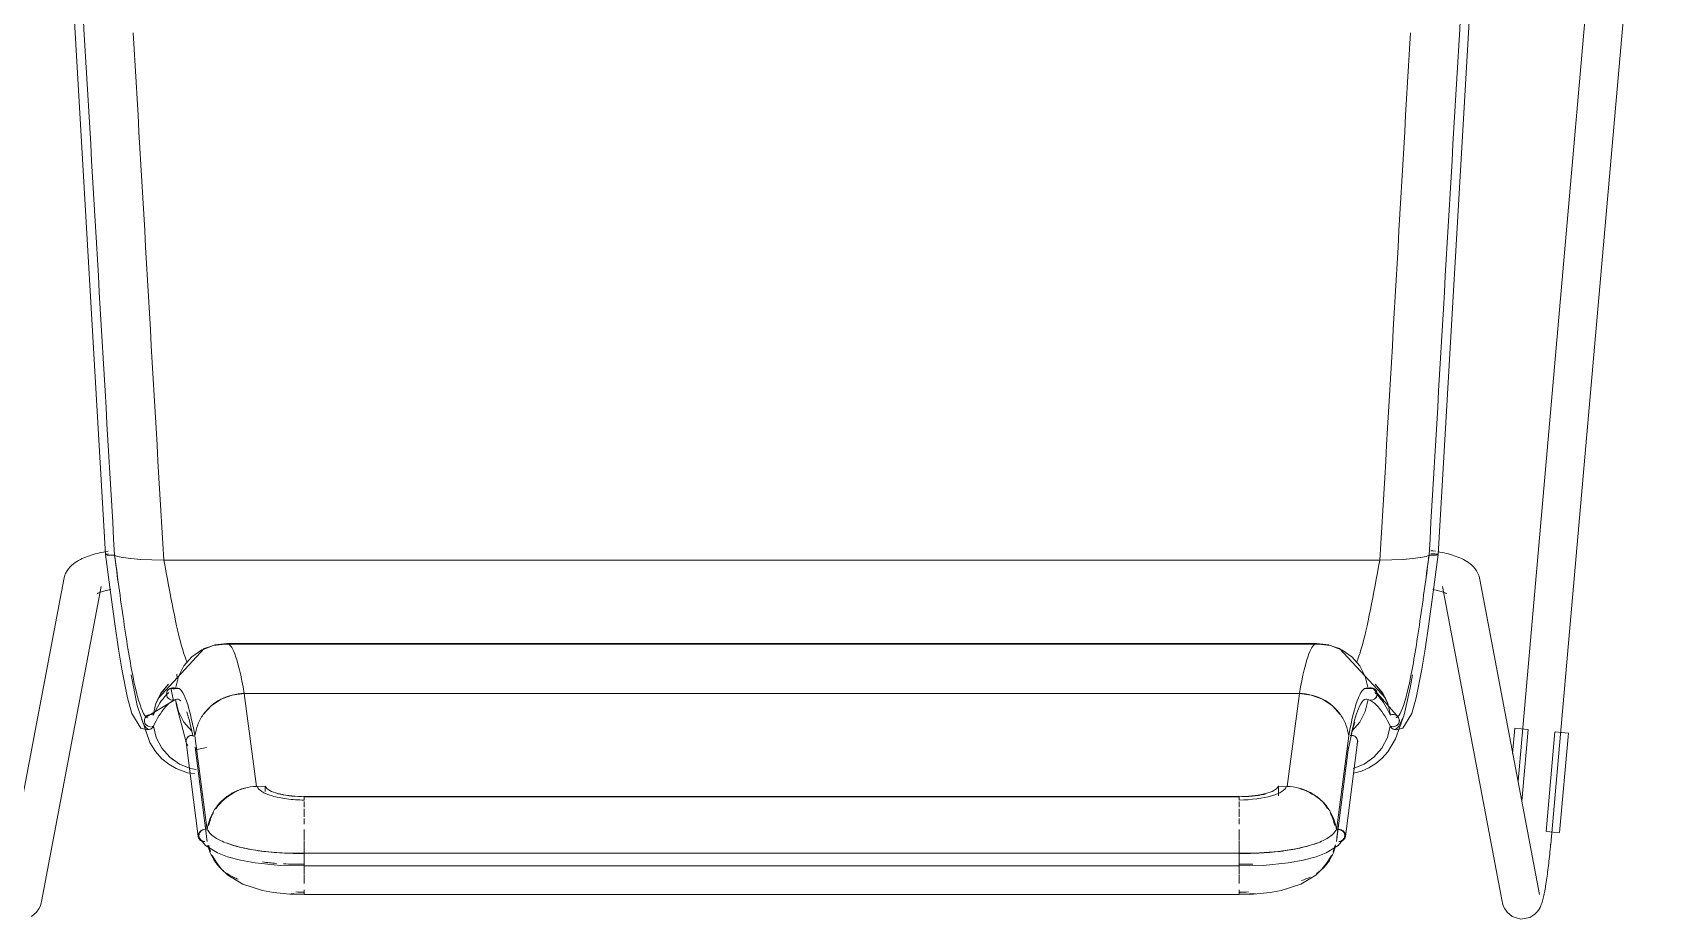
# Model space of a CAD drawing. Header units: millimetres. Extents: x 79795 to 317870, y -36033 to 97293.
# Drawn here: x 220321 to 220839, y 11463 to 11743 of the extents above; entities that cross this region are included whole.
import ezdxf

# ---------------------------------------------------------------- set-up
doc = ezdxf.new("R2010")
doc.units = ezdxf.units.MM
doc.header["$MEASUREMENT"] = 0
doc.layers.add('I-FURN', color=8, linetype='CONTINUOUS', lineweight=9)

msp = doc.modelspace()

# ---------------------------------------------------------------- linework, layer by layer
at = {"layer": 'I-FURN'}
for p, q in [((220826.92, 11931.34), (220789.63, 11506.84)), ((220799.93, 11486.97), (220838.88, 11930.29)), ((220344.21, 11578.25), (220324.92, 11910.16)), ((220764.44, 11578.25), (220783.73, 11910.16)), ((220340.97, 11578.44), (220341.62, 11578.61)), ((220341.62, 11578.61), (220342.27, 11578.76)), ((220342.27, 11578.76), (220342.94, 11578.9)), ((220342.94, 11578.9), (220343.62, 11579.04)), ((220343.62, 11579.04), (220344.31, 11579.16)), ((220344.31, 11579.16), (220345.02, 11579.28)), ((220762.58, 11578.47), (220762.09, 11578.47)), ((220762.09, 11578.47), (220762.59, 11578.47)), ((220762.92, 11579.39), (220762.19, 11579.49)), ((220763.07, 11578.46), (220762.58, 11578.47)), ((220762.59, 11578.47), (220763.08, 11578.46)), ((220763.63, 11579.28), (220762.92, 11579.39)), ((220765.03, 11579.04), (220764.34, 11579.16)), ((220765.71, 11578.9), (220765.03, 11579.04)), ((220766.38, 11578.76), (220765.71, 11578.9)), ((220767.04, 11578.61), (220766.38, 11578.76)), ((220767.68, 11578.44), (220767.04, 11578.61)), ((220332.08, 11573.08), (220332.56, 11573.77)), ((220332.56, 11573.77), (220333.07, 11574.37)), ((220333.07, 11574.37), (220333.59, 11574.88)), ((220333.59, 11574.88), (220334.12, 11575.34)), ((220334.12, 11575.34), (220334.66, 11575.74)), ((220334.66, 11575.74), (220335.19, 11576.1)), ((220335.19, 11576.1), (220335.73, 11576.42)), ((220335.73, 11576.42), (220336.27, 11576.71)), ((220336.27, 11576.71), (220336.82, 11576.98)), ((220336.82, 11576.98), (220337.38, 11577.24)), ((220337.38, 11577.24), (220337.95, 11577.47)), ((220337.95, 11577.47), (220338.53, 11577.69)), ((220338.53, 11577.69), (220339.12, 11577.9)), ((220339.12, 11577.9), (220339.73, 11578.09)), ((220339.73, 11578.09), (220340.34, 11578.27)), ((220340.34, 11578.27), (220340.97, 11578.44)), ((220344.27, 11578.31), (220344.21, 11578.25)), ((220344.21, 11578.25), (220344.27, 11578.31)), ((220344.21, 11578.25), (220345.77, 11566.4)), ((220344.45, 11578.36), (220344.74, 11578.4)), ((220344.75, 11578.4), (220344.46, 11578.36)), ((220344.77, 11578.11), (220344.47, 11578.15)), ((220344.48, 11578.15), (220344.78, 11578.11)), ((220344.74, 11578.4), (220345.12, 11578.44)), ((220345.13, 11578.44), (220344.75, 11578.4)), ((220345.16, 11578.07), (220344.77, 11578.11)), ((220344.78, 11578.11), (220345.16, 11578.07)), ((220345.16, 11578.07), (220345.62, 11578.05)), ((220345.61, 11578.05), (220345.16, 11578.07)), ((220346.11, 11578.04), (220345.61, 11578.05)), ((220345.62, 11578.05), (220346.11, 11578.04)), ((220346.11, 11578.04), (220346.61, 11578.05)), ((220346.6, 11578.05), (220346.11, 11578.04)), ((220347.08, 11578.07), (220346.6, 11578.05)), ((220346.61, 11578.05), (220347.08, 11578.07)), ((220347.08, 11578.07), (220347.98, 11577.67)), ((220347.98, 11577.67), (220347.08, 11578.07)), ((220347.98, 11577.67), (220349.73, 11577.3)), ((220349.72, 11577.3), (220347.98, 11577.67)), ((220349.73, 11577.3), (220352.22, 11576.99)), ((220352.19, 11576.99), (220349.73, 11577.3)), ((220352.22, 11576.99), (220355.32, 11576.75)), ((220355.28, 11576.75), (220352.22, 11576.99)), ((220355.32, 11576.75), (220358.86, 11576.6)), ((220358.8, 11576.6), (220355.32, 11576.75)), ((220358.86, 11576.6), (220362.63, 11576.54)), ((220362.55, 11576.54), (220358.86, 11576.6)), ((220362.63, 11576.54), (220746.03, 11576.54)), ((220746.03, 11576.54), (220362.63, 11576.54)), ((220746.03, 11576.54), (220749.8, 11576.6)), ((220749.8, 11576.6), (220746.11, 11576.54)), ((220749.8, 11576.6), (220753.33, 11576.75)), ((220753.33, 11576.75), (220749.86, 11576.6)), ((220753.33, 11576.75), (220756.43, 11576.99)), ((220756.44, 11576.99), (220753.38, 11576.75)), ((220756.43, 11576.99), (220758.93, 11577.3)), ((220758.93, 11577.3), (220756.47, 11576.99)), ((220758.93, 11577.3), (220760.67, 11577.67)), ((220760.67, 11577.67), (220758.94, 11577.3)), ((220760.67, 11577.67), (220761.58, 11578.07)), ((220761.58, 11578.07), (220760.67, 11577.67)), ((220761.58, 11578.07), (220762.05, 11578.05)), ((220762.05, 11578.05), (220761.58, 11578.07)), ((220762.05, 11578.05), (220762.54, 11578.04)), ((220762.55, 11578.04), (220762.05, 11578.05)), ((220762.54, 11578.04), (220763.04, 11578.05)), ((220763.04, 11578.05), (220762.55, 11578.04)), ((220764.44, 11578.25), (220762.89, 11566.4)), ((220763.04, 11578.05), (220763.49, 11578.07)), ((220763.5, 11578.07), (220763.04, 11578.05)), ((220763.53, 11578.44), (220763.07, 11578.46)), ((220763.08, 11578.46), (220763.53, 11578.44)), ((220763.49, 11578.07), (220763.88, 11578.11)), ((220763.88, 11578.11), (220763.5, 11578.07)), ((220763.9, 11578.4), (220763.53, 11578.44)), ((220763.53, 11578.44), (220763.91, 11578.4)), ((220763.88, 11578.11), (220764.18, 11578.15)), ((220764.18, 11578.15), (220763.88, 11578.11)), ((220764.19, 11578.36), (220763.9, 11578.4)), ((220763.91, 11578.4), (220764.2, 11578.36)), ((220764.18, 11578.15), (220764.37, 11578.2)), ((220764.37, 11578.2), (220764.18, 11578.15)), ((220764.38, 11578.31), (220764.19, 11578.36)), ((220764.2, 11578.36), (220764.38, 11578.31)), ((220764.37, 11578.2), (220764.44, 11578.25)), ((220764.44, 11578.25), (220764.37, 11578.2)), ((220764.44, 11578.25), (220764.38, 11578.31)), ((220764.38, 11578.31), (220764.44, 11578.25)), ((220768.31, 11578.27), (220767.68, 11578.44)), ((220768.93, 11578.09), (220768.31, 11578.27)), ((220769.53, 11577.9), (220768.93, 11578.09)), ((220770.12, 11577.69), (220769.53, 11577.9)), ((220770.7, 11577.47), (220770.12, 11577.69)), ((220771.28, 11577.24), (220770.7, 11577.47)), ((220771.84, 11576.98), (220771.28, 11577.24)), ((220772.39, 11576.71), (220771.84, 11576.98)), ((220772.92, 11576.42), (220772.39, 11576.71)), ((220773.46, 11576.1), (220772.92, 11576.42)), ((220774, 11575.74), (220773.46, 11576.1)), ((220774.53, 11575.34), (220774, 11575.74)), ((220775.06, 11574.88), (220774.53, 11575.34)), ((220775.58, 11574.37), (220775.06, 11574.88)), ((220776.09, 11573.77), (220775.58, 11574.37)), ((220776.58, 11573.08), (220776.09, 11573.77)), ((220331.02, 11570.41), (220312.2, 11471.12)), ((220323.99, 11468.88), (220342.81, 11568.17)), ((220331.02, 11570.41), (220331.28, 11571.4)), ((220331.28, 11571.4), (220331.64, 11572.29)), ((220331.64, 11572.29), (220332.08, 11573.08)), ((220765.84, 11568.17), (220784.66, 11468.88)), ((220777.01, 11572.29), (220776.58, 11573.08)), ((220777.38, 11571.4), (220777.01, 11572.29)), ((220777.64, 11570.41), (220777.38, 11571.4)), ((220796.45, 11471.12), (220777.64, 11570.41)), ((220341.59, 11565.94), (220341.61, 11565.96)), ((220341.61, 11565.96), (220341.69, 11566)), ((220341.69, 11566), (220341.77, 11566.05)), ((220341.77, 11566.05), (220341.93, 11566.12)), ((220341.93, 11566.12), (220342.12, 11566.21)), ((220342.12, 11566.21), (220342.35, 11566.31)), ((220342.35, 11566.31), (220342.62, 11566.41)), ((220342.62, 11566.41), (220342.92, 11566.51)), ((220342.92, 11566.51), (220343.26, 11566.62)), ((220343.26, 11566.62), (220343.63, 11566.73)), ((220343.63, 11566.73), (220344.02, 11566.84)), ((220344.02, 11566.84), (220344.44, 11566.94)), ((220344.44, 11566.94), (220344.89, 11567.05)), ((220344.89, 11567.05), (220345.36, 11567.15)), ((220345.36, 11567.15), (220345.85, 11567.25)), ((220345.77, 11566.4), (220347.12, 11556.47)), ((220762.89, 11566.4), (220761.53, 11556.47)), ((220763.3, 11567.15), (220762.8, 11567.25)), ((220763.77, 11567.05), (220763.3, 11567.15)), ((220764.21, 11566.94), (220763.77, 11567.05)), ((220764.63, 11566.84), (220764.21, 11566.94)), ((220765.03, 11566.73), (220764.63, 11566.84)), ((220765.39, 11566.62), (220765.03, 11566.73)), ((220765.73, 11566.51), (220765.39, 11566.62)), ((220766.03, 11566.41), (220765.73, 11566.51)), ((220766.3, 11566.31), (220766.03, 11566.41)), ((220766.53, 11566.21), (220766.3, 11566.31)), ((220766.73, 11566.12), (220766.53, 11566.21)), ((220766.88, 11566.05), (220766.73, 11566.12)), ((220766.97, 11566), (220766.88, 11566.05)), ((220767.04, 11565.96), (220766.97, 11566)), ((220767.06, 11565.94), (220767.04, 11565.96)), ((220347.12, 11556.47), (220348.3, 11548.45)), ((220761.53, 11556.47), (220760.35, 11548.45)), ((220348.3, 11548.45), (220349.34, 11542.13)), ((220360.76, 11532.92), (220375.36, 11548.62)), ((220374.57, 11548.2), (220371.44, 11546.03)), ((220371.44, 11546.02), (220374.58, 11548.19)), ((220374.26, 11548.02), (220378.72, 11549.75)), ((220378.14, 11549.56), (220374.57, 11548.2)), ((220374.58, 11548.19), (220378.15, 11549.56)), ((220375.36, 11548.62), (220377.28, 11549.32)), ((220381.93, 11550.04), (220378.14, 11549.56)), ((220378.15, 11549.56), (220381.93, 11550.03)), ((220378.72, 11549.75), (220382.47, 11550.19)), ((220381.93, 11550.04), (220726.72, 11550.04)), ((220726.72, 11550.04), (220381.93, 11550.04)), ((220421.38, 11550.19), (220382.47, 11550.19)), ((220726.18, 11550.19), (220421.38, 11550.19)), ((220729.93, 11549.75), (220726.18, 11550.19)), ((220730.51, 11549.56), (220726.72, 11550.04)), ((220726.72, 11550.03), (220730.51, 11549.56)), ((220734.39, 11548.02), (220729.93, 11549.75)), ((220730.51, 11549.56), (220734.08, 11548.19)), ((220734.08, 11548.2), (220730.51, 11549.56)), ((220733.29, 11548.62), (220731.37, 11549.32)), ((220747.9, 11532.92), (220733.29, 11548.62)), ((220737.22, 11546.03), (220734.08, 11548.2)), ((220734.08, 11548.19), (220737.21, 11546.02)), ((220760.35, 11548.45), (220759.32, 11542.13)), ((220367.18, 11539.76), (220368.93, 11543.15)), ((220368.93, 11543.15), (220367.18, 11539.76)), ((220371.44, 11546.03), (220368.93, 11543.15)), ((220368.93, 11543.15), (220371.44, 11546.02)), ((220737.21, 11546.02), (220739.72, 11543.15)), ((220739.72, 11543.15), (220737.22, 11546.03)), ((220739.72, 11543.15), (220741.47, 11539.76)), ((220741.48, 11539.76), (220739.72, 11543.15)), ((220349.34, 11542.13), (220351.14, 11533.12)), ((220352.32, 11540.34), (220354.22, 11530.68)), ((220364.1, 11537.43), (220361.7, 11534.59)), ((220361.71, 11534.59), (220364.1, 11537.43)), ((220367.18, 11539.76), (220366.28, 11536.05)), ((220742.37, 11536.05), (220741.48, 11539.76)), ((220744.55, 11537.43), (220746.95, 11534.59)), ((220746.96, 11534.59), (220744.55, 11537.43)), ((220755.6, 11536.27), (220756.34, 11540.34)), ((220759.32, 11542.13), (220757.51, 11533.12)), ((220351.14, 11533.12), (220352.55, 11528.12)), ((220356.65, 11526.73), (220366.04, 11532.44)), ((220361.7, 11534.59), (220360.06, 11531.27)), ((220360.07, 11531.27), (220361.71, 11534.59)), ((220363.51, 11534.78), (220363.44, 11534.29)), ((220363.44, 11534.29), (220363.51, 11533.8)), ((220363.45, 11534.29), (220363.51, 11534.78)), ((220363.51, 11533.8), (220363.45, 11534.29)), ((220363.51, 11534.78), (220363.7, 11535.24)), ((220363.7, 11535.24), (220363.51, 11534.78)), ((220363.7, 11533.34), (220363.51, 11533.8)), ((220363.51, 11533.8), (220363.7, 11533.34)), ((220363.99, 11535.65), (220363.7, 11535.24)), ((220363.7, 11535.24), (220363.99, 11535.64)), ((220363.99, 11532.94), (220363.7, 11533.34)), ((220363.7, 11533.34), (220363.99, 11532.94)), ((220363.99, 11535.64), (220364.38, 11535.96)), ((220364.37, 11535.96), (220363.99, 11535.65)), ((220364.38, 11532.62), (220363.99, 11532.94)), ((220363.99, 11532.94), (220364.37, 11532.62)), ((220364.82, 11536.16), (220364.37, 11535.96)), ((220364.37, 11532.62), (220364.82, 11532.42)), ((220364.38, 11535.96), (220364.83, 11536.16)), ((220364.83, 11532.42), (220364.38, 11532.62)), ((220364.47, 11536.01), (220367.35, 11536.06)), ((220364.77, 11536.15), (220365.6, 11532.25)), ((220365.32, 11536.25), (220364.82, 11536.16)), ((220364.82, 11532.42), (220365.32, 11532.34)), ((220364.83, 11536.16), (220365.32, 11536.24)), ((220365.32, 11532.34), (220364.83, 11532.42)), ((220365.81, 11536.21), (220365.32, 11536.25)), ((220365.32, 11536.24), (220365.81, 11536.2)), ((220365.81, 11532.38), (220365.32, 11532.34)), ((220365.32, 11532.34), (220365.81, 11532.38)), ((220366.28, 11536.05), (220365.81, 11536.21)), ((220365.81, 11536.2), (220366.28, 11536.04)), ((220366.28, 11532.54), (220365.81, 11532.38)), ((220365.81, 11532.38), (220366.28, 11532.54)), ((220366.28, 11532.54), (220367.18, 11528.82)), ((220366.64, 11530.69), (220366.32, 11532.56)), ((220380.65, 11532.64), (220377.54, 11530.57)), ((220384.2, 11533.96), (220380.65, 11532.64)), ((220387.97, 11534.44), (220384.2, 11533.96)), ((220391.83, 11505.16), (220387.97, 11534.44)), ((220387.97, 11534.44), (220720.68, 11534.44)), ((220720.68, 11534.44), (220387.97, 11534.44)), ((220720.68, 11534.44), (220716.82, 11505.16)), ((220724.45, 11533.96), (220720.68, 11534.44)), ((220728, 11532.64), (220724.45, 11533.96)), ((220731.11, 11530.57), (220728, 11532.64)), ((220744.18, 11536.01), (220741.3, 11536.06)), ((220741.48, 11528.82), (220742.37, 11532.54)), ((220742.84, 11536.21), (220742.37, 11536.05)), ((220742.37, 11536.04), (220742.84, 11536.2)), ((220742.84, 11532.38), (220742.37, 11532.54)), ((220742.37, 11532.54), (220742.84, 11532.38)), ((220743.05, 11532.25), (220742.62, 11532.44)), ((220743.34, 11536.25), (220742.84, 11536.21)), ((220742.84, 11536.2), (220743.34, 11536.24)), ((220743.34, 11532.34), (220742.84, 11532.38)), ((220742.84, 11532.38), (220743.34, 11532.34)), ((220743.83, 11536.16), (220743.34, 11536.25)), ((220743.34, 11536.24), (220743.83, 11536.16)), ((220743.83, 11532.42), (220743.34, 11532.34)), ((220743.34, 11532.34), (220743.83, 11532.42)), ((220743.83, 11536.16), (220744.28, 11535.96)), ((220744.28, 11535.96), (220743.83, 11536.16)), ((220744.28, 11532.62), (220743.83, 11532.42)), ((220743.83, 11532.42), (220744.28, 11532.62)), ((220752.01, 11526.73), (220743.88, 11536.15)), ((220744.28, 11535.96), (220744.66, 11535.64)), ((220744.66, 11535.65), (220744.28, 11535.96)), ((220744.66, 11532.94), (220744.28, 11532.62)), ((220744.28, 11532.62), (220744.66, 11532.94)), ((220744.96, 11535.24), (220744.66, 11535.65)), ((220744.66, 11535.64), (220744.95, 11535.24)), ((220744.95, 11533.34), (220744.66, 11532.94)), ((220744.66, 11532.94), (220744.96, 11533.34)), ((220744.95, 11535.24), (220745.14, 11534.78)), ((220745.14, 11533.8), (220744.95, 11533.34)), ((220745.15, 11534.78), (220744.96, 11535.24)), ((220744.96, 11533.34), (220745.15, 11533.8)), ((220745.14, 11534.78), (220745.21, 11534.29)), ((220745.21, 11534.29), (220745.14, 11533.8)), ((220745.21, 11534.29), (220745.15, 11534.78)), ((220745.15, 11533.8), (220745.21, 11534.29)), ((220746.95, 11534.59), (220748.59, 11531.27)), ((220748.6, 11531.27), (220746.96, 11534.59)), ((220753.71, 11527.75), (220755.6, 11536.27)), ((220757.51, 11533.12), (220756.11, 11528.12)), ((220352.55, 11528.12), (220355.32, 11523.48)), ((220354.22, 11530.68), (220358.21, 11518.96)), ((220356.51, 11526.36), (220356.69, 11526.82)), ((220356.69, 11526.82), (220356.51, 11526.36)), ((220356.69, 11526.82), (220356.98, 11527.22)), ((220356.98, 11527.22), (220356.69, 11526.82)), ((220356.98, 11527.22), (220357.36, 11527.54)), ((220357.36, 11527.54), (220356.98, 11527.22)), ((220357.81, 11527.75), (220357.36, 11527.54)), ((220357.36, 11527.54), (220357.81, 11527.74)), ((220358.3, 11527.84), (220357.81, 11527.75)), ((220357.81, 11527.74), (220358.3, 11527.83)), ((220358.8, 11527.81), (220358.3, 11527.84)), ((220358.3, 11527.83), (220358.8, 11527.8)), ((220359.27, 11527.66), (220358.8, 11527.81)), ((220358.8, 11527.8), (220359.27, 11527.65)), ((220359.27, 11527.65), (220360.07, 11531.27)), ((220360.06, 11531.27), (220359.27, 11527.66)), ((220369.61, 11519.08), (220366.64, 11530.69)), ((220367.18, 11528.82), (220368.93, 11525.43)), ((220377.54, 11530.57), (220375.05, 11527.82)), ((220733.6, 11527.82), (220731.11, 11530.57)), ((220739.72, 11525.43), (220741.48, 11528.82)), ((220748.59, 11531.27), (220749.38, 11527.65)), ((220749.38, 11527.66), (220748.6, 11531.27)), ((220749.85, 11527.81), (220749.38, 11527.66)), ((220749.38, 11527.65), (220749.85, 11527.8)), ((220750.35, 11527.84), (220749.85, 11527.81)), ((220749.85, 11527.8), (220750.35, 11527.83)), ((220750.85, 11527.75), (220750.35, 11527.84)), ((220750.35, 11527.83), (220750.84, 11527.74)), ((220750.84, 11527.74), (220751.29, 11527.54)), ((220751.3, 11527.54), (220750.85, 11527.75)), ((220751.04, 11520.13), (220753.71, 11527.75)), ((220751.29, 11527.54), (220751.67, 11527.22)), ((220751.68, 11527.22), (220751.3, 11527.54)), ((220751.67, 11527.22), (220751.96, 11526.82)), ((220751.96, 11526.82), (220751.68, 11527.22)), ((220751.85, 11527), (220751.98, 11526.78)), ((220751.96, 11526.82), (220752.14, 11526.36)), ((220752.15, 11526.36), (220751.96, 11526.82)), ((220756.11, 11528.12), (220753.34, 11523.48)), ((220355.32, 11523.48), (220357.5, 11522.95)), ((220356.45, 11525.87), (220356.51, 11526.36)), ((220356.51, 11526.36), (220356.45, 11525.87)), ((220356.53, 11525.39), (220356.45, 11525.87)), ((220356.45, 11525.87), (220356.52, 11525.39)), ((220356.52, 11525.39), (220356.72, 11524.93)), ((220356.72, 11524.93), (220356.53, 11525.39)), ((220357.02, 11524.54), (220356.72, 11524.93)), ((220356.72, 11524.93), (220357.02, 11524.54)), ((220357.41, 11524.23), (220357.02, 11524.54)), ((220357.02, 11524.54), (220357.41, 11524.23)), ((220357.86, 11524.04), (220357.41, 11524.23)), ((220357.41, 11524.23), (220357.86, 11524.04)), ((220357.5, 11522.95), (220358.42, 11523.25)), ((220358.36, 11523.96), (220357.86, 11524.04)), ((220357.86, 11524.04), (220358.36, 11523.96)), ((220359.32, 11524.17), (220358.85, 11524.01)), ((220358.85, 11524), (220359.32, 11524.17)), ((220359.32, 11524.17), (220360.23, 11520.54)), ((220368.93, 11525.43), (220371.44, 11522.55)), ((220737.46, 11523.02), (220736.09, 11516.73)), ((220737.22, 11522.55), (220739.72, 11525.43)), ((220738.22, 11525.46), (220737.46, 11523.02)), ((220748.43, 11520.54), (220749.33, 11524.17)), ((220749.8, 11524.01), (220749.33, 11524.17)), ((220749.33, 11524.17), (220749.8, 11524)), ((220750.3, 11523.96), (220749.8, 11524.01)), ((220749.8, 11524), (220750.3, 11523.96)), ((220751.15, 11522.95), (220750.24, 11523.25)), ((220750.79, 11524.04), (220750.3, 11523.96)), ((220750.3, 11523.96), (220750.79, 11524.04)), ((220751.25, 11524.23), (220750.79, 11524.04)), ((220750.79, 11524.04), (220751.25, 11524.23)), ((220753.34, 11523.48), (220751.15, 11522.95)), ((220751.63, 11524.54), (220751.25, 11524.23)), ((220751.25, 11524.23), (220751.64, 11524.54)), ((220751.93, 11524.93), (220751.63, 11524.54)), ((220751.64, 11524.54), (220751.94, 11524.93)), ((220752.13, 11525.39), (220751.93, 11524.93)), ((220751.94, 11524.93), (220752.13, 11525.39)), ((220752.2, 11525.87), (220752.13, 11525.39)), ((220752.13, 11525.39), (220752.21, 11525.87)), ((220752.14, 11526.36), (220752.2, 11525.87)), ((220752.21, 11525.87), (220752.15, 11526.36)), ((220788.59, 11523.47), (220787.9, 11515.57)), ((220788.59, 11523.47), (220790.64, 11523.29)), ((220790.64, 11523.29), (220792.7, 11523.11)), ((220790.84, 11500.49), (220792.82, 11523.1)), ((220801.27, 11522.36), (220798.51, 11490.95)), ((220801.39, 11522.34), (220803.46, 11522.16)), ((220805.5, 11521.98), (220802.74, 11490.57)), ((220803.46, 11522.16), (220805.5, 11521.98)), ((220358.21, 11518.96), (220360.02, 11516.14)), ((220360.23, 11520.54), (220361.97, 11517.22)), ((220361.97, 11517.22), (220364.45, 11514.39)), ((220369.65, 11519.86), (220369.58, 11519.39)), ((220369.58, 11519.39), (220369.65, 11518.92)), ((220373.45, 11489.38), (220369.59, 11519.15)), ((220369.84, 11520.3), (220369.65, 11519.86)), ((220369.65, 11518.92), (220369.83, 11518.48)), ((220369.83, 11518.48), (220370.13, 11518.09)), ((220370.13, 11520.68), (220369.84, 11520.3)), ((220370.51, 11520.98), (220370.13, 11520.68)), ((220370.96, 11521.17), (220370.51, 11520.98)), ((220371.46, 11521.25), (220370.96, 11521.17)), ((220371.95, 11521.22), (220371.46, 11521.25)), ((220372.42, 11521.06), (220376.27, 11491.36)), ((220376.29, 11487.82), (220372.44, 11517.51)), ((220372.57, 11516.73), (220376.06, 11517.42)), ((220736.21, 11517.51), (220732.37, 11487.82)), ((220736.23, 11521.06), (220732.39, 11491.36)), ((220739.06, 11519.15), (220735.21, 11489.38)), ((220737.2, 11521.25), (220736.7, 11521.22)), ((220737.69, 11521.17), (220737.2, 11521.25)), ((220738.14, 11520.98), (220737.69, 11521.17)), ((220738.52, 11520.68), (220738.14, 11520.98)), ((220738.82, 11520.3), (220738.52, 11520.68)), ((220739.01, 11519.86), (220738.82, 11520.3)), ((220738.82, 11518.48), (220739.01, 11518.92)), ((220739.07, 11519.39), (220739.01, 11519.86)), ((220739.01, 11518.92), (220739.07, 11519.39)), ((220744.2, 11514.39), (220746.69, 11517.22)), ((220746.69, 11517.22), (220748.43, 11520.54)), ((220748.53, 11516.01), (220751.04, 11520.13)), ((220360.02, 11516.14), (220362.02, 11513.89)), ((220362.02, 11513.89), (220364.19, 11512.12)), ((220364.19, 11512.12), (220366.46, 11510.77)), ((220365.55, 11513.49), (220364.45, 11514.39)), ((220364.45, 11514.39), (220367.53, 11512.22)), ((220367.53, 11512.22), (220371.05, 11510.82)), ((220737.61, 11510.82), (220741.12, 11512.22)), ((220741.12, 11512.22), (220744.2, 11514.39)), ((220742.62, 11510.99), (220744.82, 11512.37)), ((220744.82, 11512.37), (220746.8, 11514.05)), ((220746.8, 11514.05), (220748.53, 11516.01)), ((220366.46, 11510.77), (220370.06, 11509.48)), ((220370.06, 11509.48), (220372.32, 11509.19)), ((220372.79, 11510.45), (220371.05, 11510.82)), ((220371.05, 11510.82), (220372.79, 11510.45)), ((220737.75, 11509.3), (220740.25, 11509.96)), ((220740.25, 11509.96), (220742.62, 11510.99)), ((220394.55, 11505.23), (220391.83, 11505.16)), ((220394.55, 11505.23), (220394.55, 11503.56)), ((220395.19, 11504.37), (220394.55, 11505.23)), ((220396.54, 11503.58), (220395.19, 11504.37)), ((220398.52, 11502.91), (220396.54, 11503.58)), ((220401.01, 11502.4), (220398.52, 11502.91)), ((220403.86, 11502.08), (220401.01, 11502.4)), ((220406.9, 11501.97), (220403.86, 11502.08)), ((220701.75, 11501.97), (220406.9, 11501.97)), ((220406.9, 11501.91), (220701.75, 11501.91)), ((220704.79, 11502.08), (220701.75, 11501.97)), ((220707.64, 11502.4), (220704.79, 11502.08)), ((220710.13, 11502.91), (220707.64, 11502.4)), ((220712.12, 11503.58), (220710.13, 11502.91)), ((220713.47, 11504.37), (220712.12, 11503.58)), ((220714.11, 11505.23), (220713.47, 11504.37)), ((220714.11, 11502.22), (220714.11, 11505.23)), ((220716.82, 11505.16), (220714.11, 11505.23)), ((220406.9, 11498.64), (220406.9, 11500.38)), ((220406.9, 11495.59), (220406.9, 11498.06)), ((220701.75, 11500.38), (220701.75, 11498.64)), ((220701.75, 11498.06), (220701.75, 11495.59)), ((220375.52, 11493.79), (220375.83, 11491.35)), ((220406.9, 11493.23), (220406.9, 11495.07)), ((220406.9, 11488.05), (220406.9, 11491.6)), ((220701.75, 11495.07), (220701.75, 11493.23)), ((220701.75, 11491.6), (220701.75, 11488.05)), ((220733.14, 11493.79), (220732.52, 11489.01)), ((220800.7, 11490.75), (220798.64, 11490.93)), ((220802.74, 11490.57), (220800.7, 11490.75)), ((220373.81, 11488.88), (220375.7, 11486.49)), ((220375.7, 11486.49), (220379.53, 11484.19)), ((220382.23, 11487.33), (220385.67, 11486.24)), ((220385.67, 11486.24), (220390.1, 11485.27)), ((220406.9, 11487.85), (220406.9, 11484.04)), ((220406.9, 11484.04), (220406.9, 11487.85)), ((220701.75, 11484.04), (220701.75, 11487.85)), ((220701.75, 11487.85), (220701.75, 11484.04)), ((220714.15, 11484.63), (220719.59, 11485.46)), ((220719.59, 11485.46), (220723.09, 11486.27)), ((220723.09, 11486.27), (220725.91, 11487.14)), ((220725.91, 11487.14), (220726.42, 11487.33)), ((220732.96, 11486.49), (220729.13, 11484.19)), ((220734.85, 11488.88), (220732.96, 11486.49)), ((220799.7, 11484.56), (220799.78, 11485.31)), ((220799.78, 11485.31), (220799.85, 11486.06)), ((220799.85, 11486.06), (220799.91, 11486.81)), ((220799.91, 11486.81), (220799.93, 11486.97)), ((220377.83, 11483.39), (220379.16, 11481.12)), ((220379.16, 11481.12), (220380.83, 11479.05)), ((220379.53, 11484.19), (220382.7, 11483)), ((220382.7, 11483), (220386.74, 11481.92)), ((220386.74, 11481.92), (220391.45, 11481.05)), ((220390.1, 11485.27), (220394.11, 11484.68)), ((220391.45, 11481.05), (220399.34, 11480.25)), ((220394.11, 11484.68), (220400.68, 11484.15)), ((220399.34, 11480.25), (220406.9, 11480.11)), ((220400.68, 11484.15), (220406.9, 11484.07)), ((220701.75, 11484.07), (220406.9, 11484.07)), ((220406.9, 11483.96), (220406.9, 11483.73)), ((220406.9, 11480.11), (220406.9, 11483.96)), ((220406.9, 11483.73), (220406.9, 11483.4)), ((220406.9, 11483.4), (220406.9, 11482.99)), ((220406.9, 11482.99), (220406.9, 11482.51)), ((220406.9, 11482.51), (220406.9, 11482.01)), ((220406.9, 11482.01), (220406.9, 11481.52)), ((220406.9, 11481.52), (220406.9, 11481.07)), ((220406.9, 11481.07), (220406.9, 11480.68)), ((220406.9, 11480.68), (220406.9, 11480.37)), ((220406.9, 11480.37), (220406.9, 11480.18)), ((220406.9, 11480.35), (220406.9, 11477.33)), ((220406.9, 11477.34), (220406.9, 11480.35)), ((220406.9, 11480.18), (220406.9, 11480.11)), ((220701.75, 11484.07), (220708.16, 11484.16)), ((220701.75, 11483.96), (220701.75, 11484.06)), ((220701.75, 11484.06), (220701.75, 11480.11)), ((220701.75, 11483.73), (220701.75, 11483.96)), ((220701.75, 11483.4), (220701.75, 11483.73)), ((220701.75, 11482.99), (220701.75, 11483.4)), ((220701.75, 11482.51), (220701.75, 11482.99)), ((220701.75, 11482.01), (220701.75, 11482.51)), ((220701.75, 11481.52), (220701.75, 11482.01)), ((220701.75, 11481.07), (220701.75, 11481.52)), ((220701.75, 11480.68), (220701.75, 11481.07)), ((220701.75, 11480.37), (220701.75, 11480.68)), ((220701.75, 11480.18), (220701.75, 11480.37)), ((220701.75, 11477.33), (220701.75, 11480.35)), ((220701.75, 11480.35), (220701.75, 11477.34)), ((220709.31, 11480.25), (220701.75, 11480.11)), ((220701.75, 11480.11), (220701.75, 11480.18)), ((220708.16, 11484.16), (220714.15, 11484.63)), ((220717.2, 11481.05), (220709.31, 11480.25)), ((220721.92, 11481.92), (220717.2, 11481.05)), ((220725.96, 11483), (220721.92, 11481.92)), ((220729.13, 11484.19), (220725.96, 11483)), ((220729.49, 11481.12), (220727.82, 11479.05)), ((220730.82, 11483.39), (220729.49, 11481.12)), ((220799.15, 11479.49), (220799.23, 11480.19)), ((220799.23, 11480.19), (220799.32, 11480.9)), ((220799.32, 11480.9), (220799.4, 11481.62)), ((220799.4, 11481.62), (220799.48, 11482.34)), ((220799.48, 11482.34), (220799.55, 11483.08)), ((220799.55, 11483.08), (220799.63, 11483.81)), ((220799.63, 11483.81), (220799.7, 11484.56)), ((220380.83, 11479.05), (220382.81, 11477.21)), ((220382.81, 11477.21), (220387.53, 11474.34)), ((220406.9, 11480.11), (220701.75, 11480.11)), ((220406.9, 11474.59), (220406.9, 11477.17)), ((220701.75, 11477.17), (220701.75, 11474.59)), ((220725.84, 11477.21), (220721.13, 11474.34)), ((220727.82, 11479.05), (220725.84, 11477.21)), ((220798.44, 11474.37), (220798.53, 11474.96)), ((220798.53, 11474.96), (220798.62, 11475.56)), ((220798.62, 11475.56), (220798.71, 11476.18)), ((220798.71, 11476.18), (220798.8, 11476.81)), ((220798.8, 11476.81), (220798.89, 11477.46)), ((220798.89, 11477.46), (220798.98, 11478.13)), ((220798.98, 11478.13), (220799.06, 11478.8)), ((220799.06, 11478.8), (220799.15, 11479.49)), ((220387.53, 11474.34), (220393.68, 11472.32)), ((220393.68, 11472.32), (220397.17, 11471.67)), ((220397.17, 11471.67), (220402.38, 11471.15)), ((220402.38, 11471.15), (220406.9, 11471.07)), ((220406.9, 11471.09), (220406.9, 11472.56)), ((220406.9, 11471.24), (220406.9, 11471.07)), ((220406.9, 11471.07), (220701.75, 11471.07)), ((220701.75, 11472.56), (220701.75, 11471.09)), ((220701.75, 11471.07), (220701.75, 11471.24)), ((220706.27, 11471.15), (220701.75, 11471.07)), ((220711.48, 11471.67), (220706.27, 11471.15)), ((220714.98, 11472.32), (220711.48, 11471.67)), ((220721.13, 11474.34), (220714.98, 11472.32)), ((220797.47, 11469.49), (220797.58, 11469.9)), ((220797.58, 11469.9), (220797.68, 11470.33)), ((220797.68, 11470.33), (220797.78, 11470.77)), ((220797.78, 11470.77), (220797.87, 11471.23)), ((220797.87, 11471.23), (220797.97, 11471.71)), ((220797.97, 11471.71), (220798.06, 11472.2)), ((220798.06, 11472.2), (220798.16, 11472.72)), ((220798.16, 11472.72), (220798.25, 11473.25)), ((220798.25, 11473.25), (220798.34, 11473.8)), ((220798.34, 11473.8), (220798.44, 11474.37)), ((220320.86, 11464.12), (220322.43, 11465.45)), ((220322.43, 11465.45), (220323.18, 11466.53)), ((220323.18, 11466.53), (220323.56, 11467.33)), ((220323.56, 11467.33), (220323.77, 11467.95)), ((220323.77, 11467.95), (220323.91, 11468.47)), ((220323.91, 11468.47), (220323.99, 11468.88)), ((220784.75, 11468.47), (220784.66, 11468.88)), ((220784.88, 11467.95), (220784.75, 11468.47)), ((220785.1, 11467.33), (220784.88, 11467.95)), ((220785.47, 11466.53), (220785.1, 11467.33)), ((220786.22, 11465.45), (220785.47, 11466.53)), ((220787.8, 11464.12), (220786.22, 11465.45)), ((220793.31, 11463.77), (220794.96, 11464.82)), ((220794.96, 11464.82), (220795.82, 11465.72)), ((220795.82, 11465.72), (220796.3, 11466.43)), ((220796.3, 11466.43), (220796.6, 11466.99)), ((220796.6, 11466.99), (220796.81, 11467.46)), ((220796.81, 11467.46), (220796.98, 11467.89)), ((220796.98, 11467.89), (220797.13, 11468.29)), ((220797.13, 11468.29), (220797.25, 11468.69)), ((220797.25, 11468.69), (220797.36, 11469.09)), ((220797.36, 11469.09), (220797.47, 11469.49)), ((220787.8, 11464.12), (220790.55, 11463.29)), ((220790.55, 11463.29), (220793.31, 11463.77))]:
    msp.add_line(p, q, dxfattribs=at)
for centre, major_axis, ratio, start_param, end_param in [((220388.1, 11519.37), (15.78, 0), 0.955139, 1.579038, 2.545717), ((220720.55, 11519.37), (15.78, 0), 0.955139, 0.595876, 1.562553), ((220388.1, 11519.37), (15.78, 0), 0.955139, 2.545839, 2.787386), ((220720.55, 11519.37), (15.78, 0), 0.955139, 0.354206, 0.595753), ((220388.1, 11519.37), (15.78, 0), 0.955139, 2.787556, 3.029056), ((220720.55, 11519.37), (15.78, 0), 0.955139, 0.112537, 0.354036), ((220371.54, 11519.38), (1.96, 0), 0.955139, 1.359855, 3.903556), ((220737.11, 11519.38), (1.96, 0), 0.955139, 5.775592, 8.064923), ((220406.9, 11486.82), (0, 15.75), 0.000004, 0.290246, 0.472486), ((220701.75, 11486.82), (0, 15.75), 0.000004, 5.8107, 5.99294), ((220406.9, 11475.35), (12.4, 0), 0.287441, 4.492176, 4.712389), ((220701.75, 11475.35), (12.4, 0), 0.287441, 4.712389, 4.950404)]:
    msp.add_ellipse(centre, major_axis=major_axis, ratio=ratio, start_param=start_param, end_param=end_param, dxfattribs=at)
for points in [[(220327.76, 11910.06), (220330.98, 11854.66), (220337.42, 11743.9), (220343.86, 11633.3), (220347.08, 11578.07)], [(220780.9, 11910.06), (220777.68, 11854.66), (220771.24, 11743.9), (220764.8, 11633.3), (220761.58, 11578.07)], [(220362.55, 11576.54), (220359.35, 11631.9), (220356.16, 11687.32), (220352.96, 11742.78)], [(220755.69, 11742.78), (220752.5, 11687.32), (220749.3, 11631.9), (220746.11, 11576.54)], [(220348.16, 11569.6), (220347.81, 11572.4), (220347.45, 11575.23), (220347.09, 11578.06)], [(220760.4, 11568.9), (220760.79, 11571.93), (220761.17, 11574.99), (220761.56, 11578.06)], [(220382.47, 11550.19), (220382.29, 11550.19), (220382.11, 11550.13), (220381.93, 11550.03)], [(220726.72, 11550.03), (220726.54, 11550.13), (220726.36, 11550.19), (220726.18, 11550.19)], [(220366.84, 11539.1), (220366.79, 11539.57), (220366.73, 11540.04), (220366.68, 11540.51)], [(220366.28, 11536.05), (220366.06, 11535.97), (220365.84, 11535.88), (220365.61, 11535.77)], [(220372.42, 11521.06), (220371.4, 11526.56), (220369.35, 11534.62), (220367.31, 11536.59), (220366.28, 11536.04)], [(220367.92, 11532.12), (220367.37, 11532.69), (220366.83, 11532.83), (220366.28, 11532.54)], [(220736.23, 11521.06), (220737.25, 11526.56), (220738.28, 11530.59), (220739.3, 11533.1)], [(220739.35, 11533.22), (220740.36, 11535.64), (220741.36, 11536.58), (220742.37, 11536.04)], [(220371.8, 11520.85), (220371.14, 11523.97), (220370.48, 11526.89), (220369.82, 11528.62)], [(220391.83, 11505.16), (220390.54, 11505.12), (220388.04, 11504.76), (220384.43, 11503.35), (220381.29, 11501.16), (220378.76, 11498.32), (220377, 11494.98), (220376.42, 11492.6), (220376.27, 11491.36)], [(220406.9, 11500.84), (220405.01, 11500.87), (220401.27, 11501.13), (220396.47, 11502.09), (220393.15, 11503.49), (220392.21, 11504.59), (220392.08, 11505.15)], [(220398.52, 11502.86), (220400.58, 11502.31), (220403.29, 11502.03), (220406.06, 11501.93)], [(220716.58, 11505.15), (220716.32, 11504.03), (220712.94, 11501.87), (220705.54, 11500.9), (220701.75, 11500.84)], [(220702.59, 11501.92), (220705.37, 11501.98), (220708.51, 11502.25), (220710.13, 11502.86)], [(220732.39, 11491.36), (220732.24, 11492.6), (220731.66, 11494.98), (220729.89, 11498.32), (220727.36, 11501.16), (220724.22, 11503.35), (220720.62, 11504.76), (220718.12, 11505.12), (220716.82, 11505.16)], [(220376.73, 11492.88), (220377.04, 11494.26), (220377.54, 11495.63), (220378.24, 11496.89)], [(220730.4, 11496.87), (220731.1, 11495.61), (220731.5, 11494.25), (220731.84, 11492.87)], [(220382.06, 11487.4), (220380.6, 11487.97), (220378.13, 11489.24), (220376.82, 11490.64), (220376.47, 11491.37)], [(220732.18, 11491.37), (220731.83, 11490.64), (220730.52, 11489.24), (220726.82, 11487.34), (220721.75, 11485.81), (220715.61, 11484.7), (220708.75, 11484.07), (220704.1, 11484), (220701.75, 11484.04)], [(220732.65, 11491.51), (220732.73, 11491.53), (220732.9, 11491.55), (220733.06, 11491.55), (220733.15, 11491.54)], [(220377.35, 11484.48), (220377.1, 11485.13), (220376.94, 11485.81), (220376.79, 11486.49)], [(220731.9, 11486.41), (220731.75, 11485.75), (220731.55, 11485.1), (220731.31, 11484.47)], [(220398.09, 11480.88), (220396.62, 11480.99), (220395.16, 11481.14), (220393.75, 11481.32)], [(220406.9, 11480.64), (220404.68, 11480.6), (220402.48, 11480.63), (220400.3, 11480.74)], [(220706.02, 11480.66), (220704.6, 11480.62), (220703.18, 11480.62), (220701.75, 11480.64)], [(220721.36, 11475.52), (220722.31, 11475.77), (220723.25, 11476.12), (220724.14, 11476.55)], [(220406.9, 11471.16), (220405.43, 11471.15), (220404.03, 11471.22), (220402.7, 11471.34)], [(220702, 11471.73), (220701.92, 11471.73), (220701.84, 11471.73), (220701.75, 11471.73)], [(220706.72, 11471.38), (220705.14, 11471.23), (220703.47, 11471.15), (220701.75, 11471.16)]]:
    msp.add_open_spline(points, degree=3, dxfattribs=at)
for points, knots in [([(220357.44, 11526.77), (220357.04, 11526.97), (220355.62, 11528.57), (220353.18, 11536.87), (220350.13, 11555.3), (220348.09, 11570.52), (220347.08, 11578.07)], [0.1500589, 0.1500589, 0.1500589, 0.1500589, 0.25, 0.5, 0.75, 1, 1, 1, 1]), ([(220369.93, 11544.26), (220369.44, 11545.41), (220367.98, 11549.66), (220365.55, 11560.37), (220363.6, 11571.15), (220362.63, 11576.54)], [0.375, 0.375, 0.375, 0.375, 0.5, 0.75, 1, 1, 1, 1]), ([(220746.03, 11576.54), (220745.05, 11571.15), (220743.11, 11560.37), (220740.67, 11549.66), (220739.21, 11545.41), (220738.73, 11544.26)], [0, 0, 0, 0, 0.25, 0.5, 0.625, 0.625, 0.625, 0.625]), ([(220751.21, 11526.77), (220751.62, 11526.97), (220753.04, 11528.57), (220755.48, 11536.87), (220758.53, 11555.3), (220760.56, 11570.52), (220761.58, 11578.07)], [0.1500588, 0.1500588, 0.1500588, 0.1500588, 0.25, 0.5, 0.75, 1, 1, 1, 1]), ([(220387.97, 11534.44), (220386.96, 11540.16), (220385.13, 11547.8), (220383.3, 11550.19), (220382.47, 11550.19)], [0, 0, 0, 0, 0.5, 0.9107153, 0.9107153, 0.9107153, 0.9107153]), ([(220726.18, 11550.19), (220725.35, 11550.19), (220723.52, 11547.8), (220721.69, 11540.16), (220720.68, 11534.44)], [0.0892846, 0.0892846, 0.0892846, 0.0892846, 0.5, 1, 1, 1, 1]), ([(220364.15, 11534.78), (220363.7, 11534.39), (220362.07, 11532.72), (220360.44, 11530.06), (220359.27, 11527.65)], [0.3036932, 0.3036932, 0.3036932, 0.3036932, 0.5, 1, 1, 1, 1]), ([(220365.6, 11532.25), (220364.67, 11531.79), (220362.58, 11530), (220360.48, 11526.57), (220359.32, 11524.17)], [0.0974617, 0.0974617, 0.0974617, 0.0974617, 0.5, 1, 1, 1, 1]), ([(220736.92, 11521.15), (220737.72, 11524.87), (220739.53, 11531.35), (220741.35, 11533.08), (220742.37, 11532.54)], [0.1122148, 0.1122148, 0.1122148, 0.1122148, 0.5, 1, 1, 1, 1]), ([(220743.05, 11532.25), (220743.98, 11531.79), (220746.08, 11530), (220748.17, 11526.57), (220749.33, 11524.17)], [0.0974621, 0.0974621, 0.0974621, 0.0974621, 0.5, 1, 1, 1, 1]), ([(220744.5, 11534.78), (220744.96, 11534.39), (220746.58, 11532.72), (220748.21, 11530.06), (220749.38, 11527.65)], [0.303693, 0.303693, 0.303693, 0.303693, 0.5, 1, 1, 1, 1]), ([(220359.32, 11524.17), (220358.3, 11522.61), (220357.04, 11522.84), (220355.79, 11525.75), (220355.55, 11526.38)], [0, 0, 0, 0, 0.25, 0.3070827, 0.3070827, 0.3070827, 0.3070827]), ([(220749.33, 11524.17), (220750.35, 11522.61), (220751.64, 11522.84), (220752.92, 11525.87), (220753.18, 11526.59)], [0, 0, 0, 0, 0.25, 0.3133981, 0.3133981, 0.3133981, 0.3133981]), ([(220379.1, 11498.24), (220380.54, 11500.29), (220383.48, 11502.8), (220387.05, 11504.36), (220388.3, 11504.61)], [-0.6666667, -0.6666667, -0.6666667, -0.6666667, -0.3333333, -0.1666667, -0.1666667, -0.1666667, -0.1666667]), ([(220720.36, 11504.61), (220721.59, 11504.28), (220725.11, 11502.86), (220728.42, 11500.39), (220729.55, 11498.24)], [-0.8333333, -0.8333333, -0.8333333, -0.8333333, -0.6666667, -0.3333333, -0.3333333, -0.3333333, -0.3333333]), ([(220375.41, 11491.54), (220375.27, 11491.54), (220375.05, 11491.51), (220374.76, 11491.42), (220374.49, 11491.31), (220374.17, 11491.11), (220373.85, 11490.81), (220373.62, 11490.44), (220373.48, 11490.08), (220373.44, 11489.77), (220373.43, 11489.5), (220373.47, 11489.23), (220373.54, 11488.99), (220373.65, 11488.74), (220373.84, 11488.44), (220374.17, 11488.13), (220374.57, 11487.91), (220374.92, 11487.81), (220375.18, 11487.78), (220375.34, 11487.77), (220375.41, 11487.77)], [0.1111111, 0.1111111, 0.1111111, 0.1111111, 0.1666667, 0.1944444, 0.2222222, 0.2777778, 0.3333333, 0.3888889, 0.4444444, 0.4791667, 0.5138889, 0.5486111, 0.5833333, 0.6180556, 0.6527778, 0.7222222, 0.7916667, 0.8263889, 0.8611111, 0.8888889, 0.8888889, 0.8888889, 0.8888889]), ([(220375.51, 11487.79), (220375.34, 11487.79), (220375.05, 11487.83), (220374.67, 11487.98), (220374.25, 11488.23), (220373.8, 11488.76), (220373.55, 11489.62), (220373.78, 11490.41), (220374.17, 11490.94), (220374.55, 11491.26), (220374.86, 11491.4), (220375.02, 11491.45)], [-0.875, -0.875, -0.875, -0.875, -0.8125, -0.765625, -0.71875, -0.625, -0.5, -0.375, -0.3125, -0.25, -0.1875, -0.1875, -0.1875, -0.1875]), ([(220733.24, 11487.78), (220733.38, 11487.77), (220733.61, 11487.79), (220733.9, 11487.86), (220734.17, 11487.95), (220734.48, 11488.14), (220734.8, 11488.43), (220735.03, 11488.78), (220735.17, 11489.13), (220735.22, 11489.44), (220735.22, 11489.72), (220735.19, 11489.98), (220735.12, 11490.23), (220735, 11490.49), (220734.81, 11490.8), (220734.49, 11491.12), (220734.09, 11491.36), (220733.73, 11491.47), (220733.36, 11491.55), (220732.92, 11491.54), (220732.56, 11491.44), (220732.39, 11491.36)], [0.1111111, 0.1111111, 0.1111111, 0.1111111, 0.1666667, 0.1944444, 0.2222222, 0.2777778, 0.3333333, 0.3888889, 0.4444444, 0.4791667, 0.5138889, 0.5486111, 0.5833333, 0.6180556, 0.6527778, 0.7222222, 0.7916667, 0.8263889, 0.8611111, 0.9305556, 1, 1, 1, 1]), ([(220733.64, 11491.45), (220733.76, 11491.41), (220733.99, 11491.31), (220734.4, 11491.03), (220734.86, 11490.49), (220735.11, 11489.62), (220734.88, 11488.84), (220734.48, 11488.32), (220734.1, 11488.03), (220733.64, 11487.84), (220733.31, 11487.8), (220733.15, 11487.79)], [-0.8125, -0.8125, -0.8125, -0.8125, -0.765625, -0.71875, -0.625, -0.5, -0.375, -0.3125, -0.25, -0.1875, -0.125, -0.125, -0.125, -0.125]), ([(220376.5, 11486.61), (220376.66, 11485.87), (220377.22, 11484), (220378.77, 11481.17), (220380.44, 11479.34), (220381.4, 11478.56)], [0.0634811, 0.0634811, 0.0634811, 0.0634811, 0.1666667, 0.3333333, 0.5, 0.5, 0.5, 0.5]), ([(220406.9, 11484.04), (220404.55, 11484), (220399.9, 11484.07), (220393.06, 11484.7), (220386.95, 11485.79), (220383.73, 11486.8), (220382.24, 11487.34)], [0.0000052, 0.0000052, 0.0000052, 0.0000052, 0.1666667, 0.3333333, 0.5, 0.6602535, 0.6602535, 0.6602535, 0.6602535]), ([(220726.11, 11477.69), (220726.5, 11477.96), (220727.88, 11479), (220729.88, 11481.17), (220731.49, 11484.02), (220731.96, 11485.96), (220732.12, 11486.72)], [0.434972, 0.434972, 0.434972, 0.434972, 0.5, 0.6666667, 0.8333333, 0.9407177, 0.9407177, 0.9407177, 0.9407177]), ([(220382.2, 11477.94), (220382.92, 11477.41), (220384.18, 11476.69), (220385.51, 11476.06), (220386.02, 11475.86)], [0.5455526, 0.5455526, 0.5455526, 0.5455526, 0.6666667, 0.739481, 0.739481, 0.739481, 0.739481])]:
    msp.add_open_spline(points, degree=3, knots=knots, dxfattribs=at)

doc.saveas('drawing.dxf')
